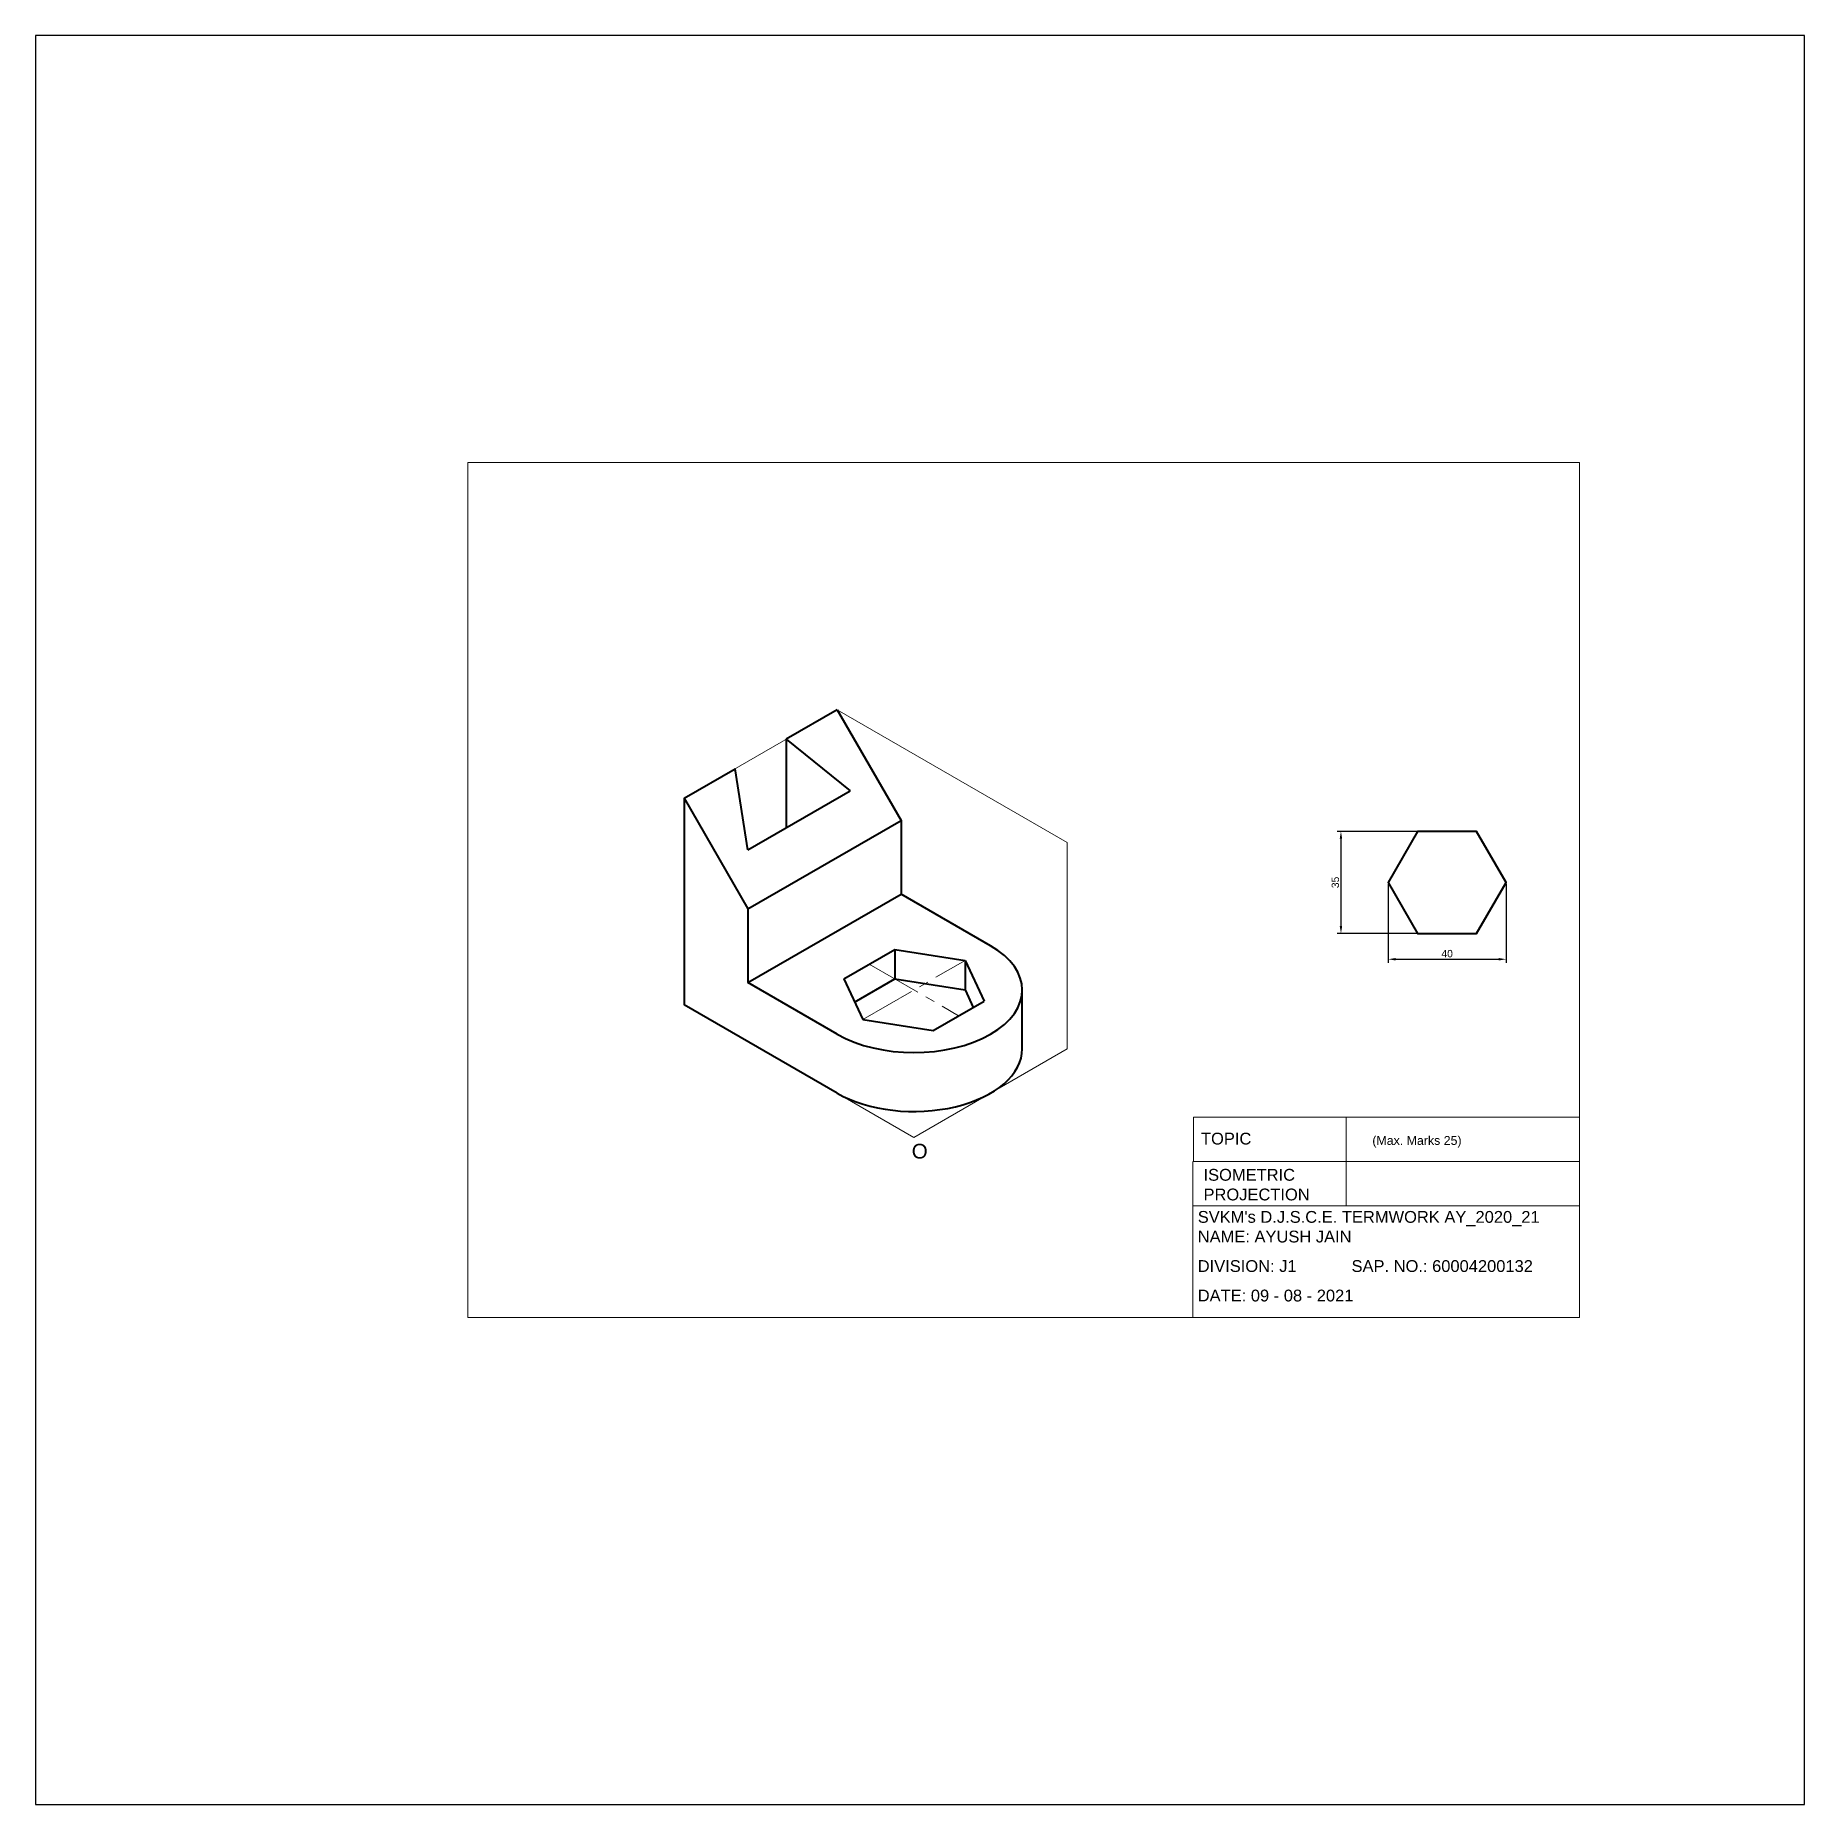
# Model space of a CAD drawing. Header units: millimetres. Extents: x 0 to 600, y 0 to 600.
import ezdxf

# ---------------------------------------------------------------- set-up
doc = ezdxf.new("R2010")
doc.units = ezdxf.units.MM
doc.linetypes.add('CENTER2', pattern=[28.575, 19.05, -3.175, 3.175, -3.175])
for name, color, linetype, lineweight in [('centre', 1, 'CENTER2', 20), ('object', 2, 'Continuous', 40), ('projection', 4, 'Continuous', 5), ('TEMPLATE', 6, 'Continuous', 20)]:
    doc.layers.add(name, color=color, linetype=linetype, lineweight=lineweight)
doc.styles.get("Standard").update_dxf_attribs({"font": 'arial.ttf'})
doc.dimstyles.new('ISO-25', dxfattribs={"dimtxt": 2.5, "dimasz": 2.5, "dimexe": 1.25, "dimexo": 0.625, "dimtad": 1, "dimtxsty": 'Standard', "dimcen": 2.5, "dimadec": 0, "dimazin": 0, "dimtfac": 1, "dimtmove": 0, "dimatfit": 3, "dimfxl": 1, "dimarcsym": 0})

# ---------------------------------------------------------------- blocks, each defined once
blk = doc.blocks.new('*D1')
at = {"layer": 'Defpoints', "color": 0, "transparency": 16777216}
for p in [(458.77, 312.74), (498.77, 312.74), (498.77, 286.69)]:
    blk.add_point(p, dxfattribs=at)
at = {"layer": 'object', "color": 0, "lineweight": -2, "transparency": 16777216}
for p, q in [((458.77, 312.12), (458.77, 285.44)), ((498.77, 312.12), (498.77, 285.44)), ((461.27, 286.69), (496.27, 286.69))]:
    blk.add_line(p, q, dxfattribs=at)
at = {"layer": 'object', "color": 0, "transparency": 16777216}
for points in [[(461.27, 287.11), (461.27, 286.28), (458.77, 286.69)], [(496.27, 287.11), (496.27, 286.28), (498.77, 286.69)]]:
    blk.add_solid(points, dxfattribs=at)
at = {"layer": 'object', "color": 0, "transparency": 16777216, "insert": (478.77, 288.59), "char_height": 2.5, "attachment_point": 5}
blk.add_mtext('40', dxfattribs=at)
blk = doc.blocks.new('*D2')
at = {"layer": 'Defpoints', "color": 0, "transparency": 16777216}
for p in [(478.77, 330.06), (442.76, 295.42), (478.77, 295.42)]:
    blk.add_point(p, dxfattribs=at)
at = {"layer": 'object', "color": 0, "lineweight": -2, "transparency": 16777216}
for p, q in [((478.14, 330.06), (441.51, 330.06)), ((442.76, 327.56), (442.76, 297.92)), ((478.14, 295.42), (441.51, 295.42))]:
    blk.add_line(p, q, dxfattribs=at)
at = {"layer": 'object', "color": 0, "transparency": 16777216}
for points in [[(442.34, 327.56), (443.17, 327.56), (442.76, 330.06)], [(442.34, 297.92), (443.17, 297.92), (442.76, 295.42)]]:
    blk.add_solid(points, dxfattribs=at)
at = {"layer": 'object', "color": 0, "transparency": 16777216, "insert": (440.85, 312.74), "char_height": 2.5, "attachment_point": 5, "rotation": 90}
blk.add_mtext('35', dxfattribs=at)

msp = doc.modelspace()

# ---------------------------------------------------------------- linework, layer by layer
msp.add_lwpolyline([(0, 0), (600, 0), (600, 600), (0, 600)], close=True)
at = {"layer": 'centre'}
for p, q in [((280.621, 266.272), (315.262, 286.272)), ((282.786, 285.022), (313.097, 267.522))]:
    msp.add_line(p, q, dxfattribs=at)
at = {"layer": 'object'}
for p, q in [((271.96, 371.272), (254.64, 361.272)), ((271.96, 371.272), (293.611, 333.772)), ((254.64, 361.272), (276.291, 343.772)), ((254.64, 361.272), (254.64, 331.272)), ((219.999, 341.272), (237.319, 351.272)), ((241.65, 323.772), (237.319, 351.272)), ((241.65, 323.772), (276.291, 343.772)), ((219.999, 341.272), (219.999, 271.272)), ((219.999, 341.272), (241.65, 303.772)), ((241.65, 303.772), (293.611, 333.772)), ((293.611, 333.772), (293.611, 308.772)), ((241.65, 278.772), (293.611, 308.772)), ((323.922, 291.272), (293.611, 308.772)), ((241.65, 303.772), (241.65, 278.772)), ((274.125, 280.022), (291.446, 290.022)), ((291.446, 290.022), (315.262, 286.272)), ((291.446, 290.022), (291.446, 280.022)), ((315.262, 286.272), (321.757, 272.522)), ((315.262, 286.272), (315.262, 276.272)), ((271.96, 261.272), (241.65, 278.772)), ((274.125, 280.022), (280.621, 266.272)), ((277.837, 272.165), (291.446, 280.022)), ((291.446, 280.022), (315.262, 276.272)), ((315.262, 276.272), (318.045, 270.379)), ((334.684, 256.272), (334.684, 276.272)), ((271.96, 241.272), (219.999, 271.272)), ((304.436, 262.522), (321.757, 272.522)), ((280.621, 266.272), (304.436, 262.522))]:
    msp.add_line(p, q, dxfattribs=at)
msp.add_lwpolyline([(468.766, 330.062), (458.766, 312.742), (468.766, 295.421), (488.766, 295.421), (498.766, 312.742), (488.766, 330.062)], close=True, dxfattribs=at)
for centre, end_param in [((297.941, 276.272), 3.9269908), ((297.941, 256.272), 3.1415927)]:
    msp.add_ellipse(centre, major_axis=(-36.742, 0), ratio=0.5773503, start_param=0.7853982, end_param=end_param, dxfattribs=at)
at = {"layer": 'projection'}
for p, q in [((219.999, 341.272), (271.96, 371.272)), ((271.96, 371.272), (349.903, 326.272)), ((219.999, 271.272), (219.999, 341.272)), ((349.903, 326.272), (349.903, 256.272)), ((297.941, 226.272), (219.999, 271.272)), ((349.903, 256.272), (297.941, 226.272))]:
    msp.add_line(p, q, dxfattribs=at)
at = {"layer": 'TEMPLATE'}
for p, q in [((392.719, 233.09), (523.643, 233.09)), ((392.719, 218.051), (392.719, 233.09)), ((444.488, 233.09), (444.488, 218.051)), ((392.531, 203.012), (392.531, 218.051)), ((392.719, 218.051), (523.643, 218.051)), ((444.488, 218.051), (444.488, 203.012)), ((392.531, 165.157), (392.531, 203.012)), ((392.531, 203.012), (523.643, 203.012)), ((451.056, 203.012), (523.643, 203.012)), ((386.114, 165.157), (523.043, 165.157))]:
    msp.add_line(p, q, dxfattribs=at)
msp.add_lwpolyline([(146.643, 165.157), (523.643, 165.157), (523.643, 455.157), (146.643, 455.157)], close=True, dxfattribs=at)

# ---------------------------------------------------------------- texts
at = {"layer": 'object', "insert": (297.185, 224.099), "char_height": 5, "attachment_point": 1}
msp.add_mtext_dynamic_manual_height_columns('O', width=11.62632, gutter_width=12.5, heights=[0], dxfattribs=at)
at = {"layer": 'TEMPLATE', "attachment_point": 1}
for s, width, heights, insert, char_height in [('TOPIC', 48.06632, [0], (395.295, 227.862), 4), ('(Max. Marks 25)', 31.31876, [0], (453.401, 226.738), 3), ('ISOMETRIC PROJECTION', 34.21798, [0], (396.147, 215.584), 4), ("SVKM's D.J.S.C.E. TERMWORK AY_2020_21 \\P\\pxsm1.5;NAME: AYUSH JAIN \\PDIVISION: J1            SAP. NO.: 60004200132  \\P\\ps*;DATE: 09 - 08 - 2021", 128.81657, [34.353], (394.19, 201.314), 4)]:
    msp.add_mtext_dynamic_manual_height_columns(s, width=width, gutter_width=20, heights=heights, dxfattribs=dict(at, insert=insert, char_height=char_height))

# ---------------------------------------------------------------- dimensions: what is measured, and where the dimension line sits
at = {"layer": 'object'}
dim = msp.add_linear_dim(base=(442.756, 295.421), p1=(478.766, 330.062), p2=(478.766, 295.421), angle=90, dimstyle='ISO-25', override={"dimdec": 0}, dxfattribs=at)
dim.commit()
dim.dimension.update_dxf_attribs({"geometry": '*D2', "text_midpoint": (442.756, 312.742), "dimtype": 160})
dim = msp.add_linear_dim(base=(498.766, 286.692), p1=(458.766, 312.742), p2=(498.766, 312.742), dimstyle='ISO-25', dxfattribs=at)
dim.commit()
dim.dimension.update_dxf_attribs({"geometry": '*D1', "text_midpoint": (478.766, 288.593)})

doc.saveas('drawing.dxf')
